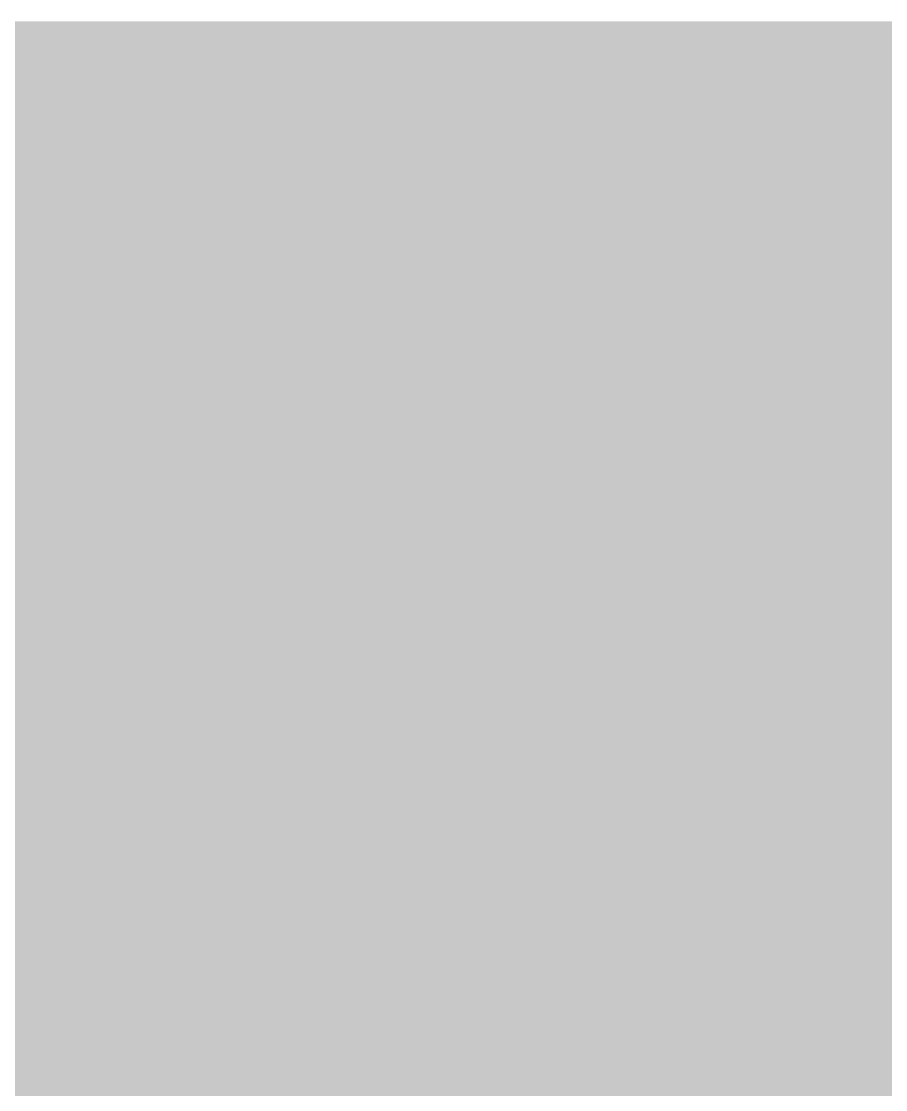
# Model space of a CAD drawing. Header units: inches. Extents: x -4266 to -1814, y 9706 to 12441.
# Drawn here: x -3367.523242 to -3367.519273, y 10822.484494 to 10822.489396 of the extents above; entities that cross this region are included whole.
import ezdxf

# ---------------------------------------------------------------- set-up
doc = ezdxf.new("R2010")
doc.units = ezdxf.units.IN
doc.header["$MEASUREMENT"] = 0
doc.layers.add('0-1', color=7, linetype='Continuous', lineweight=5)
doc.layers.add('A-WALL-5', color=31, linetype='Continuous', lineweight=13)

# ---------------------------------------------------------------- blocks, each defined once
blk = doc.blocks.new('CTR - 1st Phase - Shell_rvt-1-FLOOR PLAN - 1ST FLOOR')
at = {"layer": 'A-WALL-5'}
h = blk.add_hatch(color=256, dxfattribs=at)
h.paths.add_polyline_path([(-2096.8237367, 10821.7393961), (-2096.8237367, 10822.4893961), (-2138.7237367, 10822.4893961), (-2138.7237367, 10821.7393961), (-2097.5737367, 10821.7393961)], flags=0)
h.paths.add_polyline_path([(-2248.5699427, 10821.7393961), (-2176.7487367, 10821.7393961), (-2176.7487367, 10822.4893961), (-2273.4987367, 10822.4893961), (-2273.4987367, 10821.7393961), (-2272.8737367, 10821.7393961)], flags=0)
h.paths.add_polyline_path([(-2311.5237367, 10821.7393961), (-2311.5237367, 10822.4893961), (-2311.8987367, 10822.4893961), (-2311.8987367, 10821.7393961)], flags=0)
h.paths.add_polyline_path([(-2407.3362367, 10821.7393961), (-2407.3362367, 10822.4893961), (-2407.7112367, 10822.4893961), (-2407.7112367, 10821.7393961)], flags=0)
h.paths.add_polyline_path([(-2349.9237367, 10821.7393961), (-2349.9237367, 10822.4893961), (-2369.3112367, 10822.4893961), (-2369.3112367, 10821.7393961), (-2350.5487367, 10821.7393961)], flags=0)
h.paths.add_polyline_path([(-2518.7087604, 10821.7393961), (-2445.7362367, 10821.7393961), (-2445.7362367, 10822.4893961), (-2561.3112367, 10822.4893961), (-2561.3112367, 10821.7393961), (-2560.6862367, 10821.7393961)], flags=0)
h.paths.add_polyline_path([(-2599.7112367, 10821.7393961), (-2599.3362367, 10821.7393961), (-2599.3362367, 10822.4893961), (-2599.7112367, 10822.4893961)], flags=0)
h.paths.add_polyline_path([(-2741.4049867, 10821.7393961), (-2637.7362367, 10821.7393961), (-2637.7362367, 10822.4893961), (-2791.7112367, 10822.4893961), (-2791.7112367, 10821.7393961), (-2744.356532, 10821.7393961)], flags=0)
h.paths.add_polyline_path([(-2830.1112367, 10821.7393961), (-2829.7362367, 10821.7393961), (-2829.7362367, 10822.4893961), (-2830.1112367, 10822.4893961)], flags=0)
h.paths.add_polyline_path([(-2945.3112367, 10821.7393961), (-2868.1362367, 10821.7393961), (-2868.1362367, 10822.4893961), (-2945.3112367, 10822.4893961)], flags=0)
h.paths.add_polyline_path([(-3098.9112367, 10821.7393961), (-3098.5362367, 10821.7393961), (-3098.5362367, 10822.4893961), (-3098.9112367, 10822.4893961)], flags=0)
h.paths.add_polyline_path([(-3136.9362367, 10821.7393961), (-3136.9362367, 10822.4893961), (-3137.3112367, 10822.4893961), (-3137.3112367, 10821.7393961), (-3137.1237367, 10821.7393961)], flags=0)
h.paths.add_polyline_path([(-3060.5112367, 10821.7393961), (-2983.3362367, 10821.7393961), (-2983.3362367, 10822.4893961), (-3060.5112367, 10822.4893961)], flags=0)
h.paths.add_polyline_path([(-3227.9518617, 10821.7393961), (-3175.3362367, 10821.7393961), (-3175.3362367, 10822.4893961), (-3252.5112367, 10822.4893961), (-3252.5112367, 10821.7393961), (-3230.9362367, 10821.7393961)], flags=0)
h.paths.add_polyline_path([(-3290.5362367, 10821.7393961), (-3290.5362367, 10822.4893961), (-3290.9112367, 10822.4893961), (-3290.9112367, 10821.7393961)], flags=0)
h.paths.add_polyline_path([(-3328.9362367, 10821.7393961), (-3328.9362367, 10822.4893961), (-3329.3112367, 10822.4893961), (-3329.3112367, 10821.7393961), (-3329.1252136, 10821.7393961)], flags=0)
h.paths.add_polyline_path([(-3367.3362367, 10821.7393961), (-3367.3362367, 10822.4893961), (-3401.2987367, 10822.4893961), (-3401.2987367, 10821.7393961), (-3367.5237367, 10821.7393961)], flags=0)

msp = doc.modelspace()

# ---------------------------------------------------------------- block references
at = {"layer": '0-1'}
msp.add_blockref('CTR - 1st Phase - Shell_rvt-1-FLOOR PLAN - 1ST FLOOR', (0, 0), dxfattribs=at)

doc.saveas('drawing.dxf')
